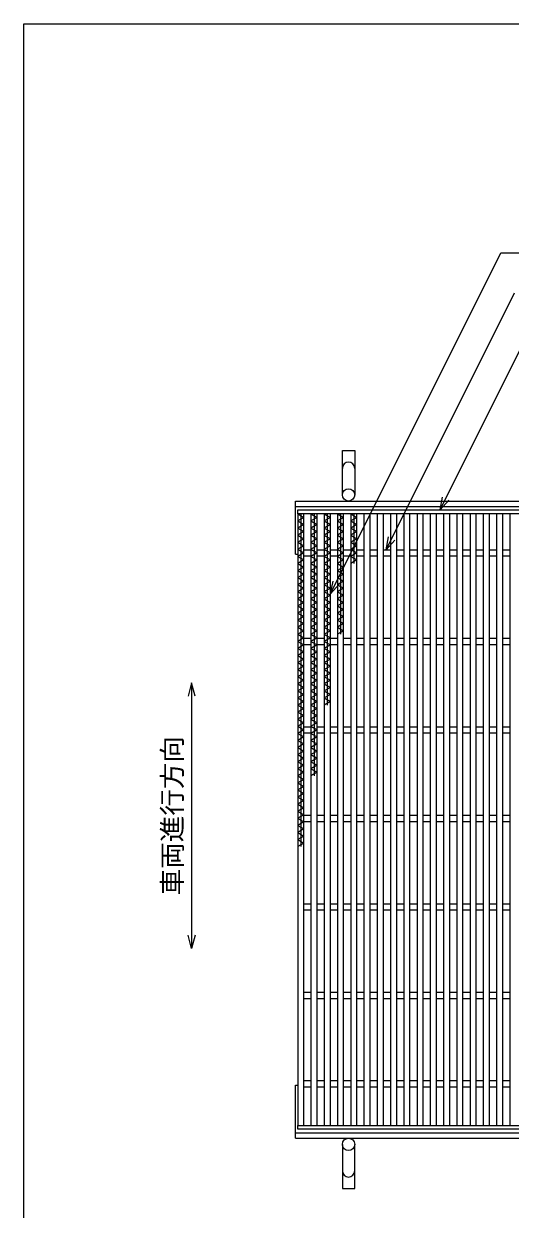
# Model space of a CAD drawing. Units: millimetres, scale not verified. Extents: x -1820 to 1731, y -1282 to 1054.
# Drawn here: x -1729 to -1178, y -286 to 1054 of the extents above; entities that cross this region are included whole.
import ezdxf
from ezdxf.enums import TextEntityAlignment as Align

# ---------------------------------------------------------------- set-up
doc = ezdxf.new("R2010")
doc.units = ezdxf.units.MM
doc.header["$LTSCALE"] = 10
for name, color, linetype, lineweight in [('0_2', 150, 'Continuous', 25), ('16', 3, 'Continuous', 25), ('19', 6, 'Continuous', 25), ('22', 2, 'Continuous', 25)]:
    doc.layers.add(name, color=color, linetype=linetype, lineweight=lineweight)
doc.styles.add('ベクトル', font='')
doc.styles.get('ベクトル').set_extended_font_data('ベクトル')

msp = doc.modelspace()

# ---------------------------------------------------------------- linework, layer by layer
at = {"layer": '0_2'}
for p, q in [((-1729, -1146.5), (-1729, 1053.5)), ((-1729, 1053.5), (1731, 1053.5))]:
    msp.add_line(p, q, dxfattribs=at)
at = {"layer": '16'}
for p, q in [((-1419, 504), (-424, 504)), ((-1419, 499.5), (-1419, 504)), ((-424, 499.5), (-1419, 499.5)), ((-1419, 499.5), (-1419, -191.5)), ((-1412, 499.5), (-1419, 499.5)), ((-1419, 499.5), (-1412, 495.5)), ((-1415.5, 499.5), (-1415.5, 123.5)), ((-1412, -191.5), (-1412, 499.5)), ((-1404, 499.5), (-1404, -191.5)), ((-1397, 499.5), (-1404, 499.5)), ((-1404, 499.5), (-1397, 495.5)), ((-1400.5, 499.5), (-1400.5, 203.5)), ((-1397, -191.5), (-1397, 499.5)), ((-1389, 499.5), (-1389, -191.5)), ((-1382, 499.5), (-1389, 499.5)), ((-1389, 499.5), (-1382, 495.5)), ((-1385.5, 499.5), (-1385.5, 283.5)), ((-1382, -191.5), (-1382, 499.5)), ((-1374, 499.5), (-1374, -191.5)), ((-1367, 499.5), (-1374, 499.5)), ((-1374, 499.5), (-1367, 495.5)), ((-1370.5, 499.5), (-1370.5, 363.5)), ((-1367, -191.5), (-1367, 499.5)), ((-1359, 499.5), (-1359, -191.5)), ((-1352, 499.5), (-1359, 499.5)), ((-1359, 499.5), (-1352, 495.5)), ((-1355.5, 499.5), (-1355.5, 443.5)), ((-1352, -191.5), (-1352, 499.5)), ((-1344, 499.5), (-1344, -191.5)), ((-1337, 499.5), (-1344, 499.5)), ((-1337, -191.5), (-1337, 499.5)), ((-1329, 499.5), (-1329, -191.5)), ((-1322, 499.5), (-1329, 499.5)), ((-1322, -191.5), (-1322, 499.5)), ((-1314, 499.5), (-1314, -191.5)), ((-1307, 499.5), (-1314, 499.5)), ((-1307, -191.5), (-1307, 499.5)), ((-1299, 499.5), (-1299, -191.5)), ((-1292, 499.5), (-1299, 499.5)), ((-1292, -191.5), (-1292, 499.5)), ((-1284, 499.5), (-1284, -191.5)), ((-1277, 499.5), (-1284, 499.5)), ((-1277, -191.5), (-1277, 499.5)), ((-1269, 499.5), (-1269, -191.5)), ((-1262, 499.5), (-1269, 499.5)), ((-1262, -191.5), (-1262, 499.5)), ((-1254, 499.5), (-1254, -191.5)), ((-1247, 499.5), (-1254, 499.5)), ((-1247, -191.5), (-1247, 499.5)), ((-1239, 499.5), (-1239, -191.5)), ((-1232, 499.5), (-1239, 499.5)), ((-1232, -191.5), (-1232, 499.5)), ((-1224, 499.5), (-1224, -191.5)), ((-1217, 499.5), (-1224, 499.5)), ((-1217, -191.5), (-1217, 499.5)), ((-1209, 499.5), (-1209, -191.5)), ((-1202, 499.5), (-1209, 499.5)), ((-1202, -191.5), (-1202, 499.5)), ((-1194, 499.5), (-1194, -191.5)), ((-1187, 499.5), (-1194, 499.5)), ((-1187, -191.5), (-1187, 499.5)), ((-1179, 499.5), (-1179, -191.5)), ((-1172, 499.5), (-1179, 499.5)), ((-1412, 495.5), (-1419, 491.5)), ((-1419, 491.5), (-1412, 487.5)), ((-1412, 487.5), (-1419, 483.5)), ((-1419, 483.5), (-1412, 479.5)), ((-1397, 495.5), (-1404, 491.5)), ((-1404, 491.5), (-1397, 487.5)), ((-1397, 487.5), (-1404, 483.5)), ((-1404, 483.5), (-1397, 479.5)), ((-1382, 495.5), (-1389, 491.5)), ((-1389, 491.5), (-1382, 487.5)), ((-1382, 487.5), (-1389, 483.5)), ((-1389, 483.5), (-1382, 479.5)), ((-1367, 495.5), (-1374, 491.5)), ((-1374, 491.5), (-1367, 487.5)), ((-1367, 487.5), (-1374, 483.5)), ((-1374, 483.5), (-1367, 479.5)), ((-1352, 495.5), (-1359, 491.5)), ((-1359, 491.5), (-1352, 487.5)), ((-1352, 487.5), (-1359, 483.5)), ((-1359, 483.5), (-1352, 479.5)), ((-1412, 479.5), (-1419, 475.5)), ((-1419, 475.5), (-1412, 471.5)), ((-1412, 471.5), (-1419, 467.5)), ((-1397, 479.5), (-1404, 475.5)), ((-1404, 475.5), (-1397, 471.5)), ((-1397, 471.5), (-1404, 467.5)), ((-1382, 479.5), (-1389, 475.5)), ((-1389, 475.5), (-1382, 471.5)), ((-1382, 471.5), (-1389, 467.5)), ((-1367, 479.5), (-1374, 475.5)), ((-1374, 475.5), (-1367, 471.5)), ((-1367, 471.5), (-1374, 467.5)), ((-1352, 479.5), (-1359, 475.5)), ((-1359, 475.5), (-1352, 471.5)), ((-1352, 471.5), (-1359, 467.5)), ((-1419, 467.5), (-1412, 463.5)), ((-1412, 463.5), (-1419, 459.5)), ((-1419, 459.5), (-1412, 455.5)), ((-1412, 459), (-1404, 459)), ((-1404, 467.5), (-1397, 463.5)), ((-1397, 463.5), (-1404, 459.5)), ((-1404, 459.5), (-1397, 455.5)), ((-1397, 459), (-1389, 459)), ((-1389, 467.5), (-1382, 463.5)), ((-1382, 463.5), (-1389, 459.5)), ((-1389, 459.5), (-1382, 455.5)), ((-1382, 459), (-1374, 459)), ((-1374, 467.5), (-1367, 463.5)), ((-1367, 463.5), (-1374, 459.5)), ((-1374, 459.5), (-1367, 455.5)), ((-1367, 459), (-1359, 459)), ((-1359, 467.5), (-1352, 463.5)), ((-1352, 463.5), (-1359, 459.5)), ((-1359, 459.5), (-1352, 455.5)), ((-1352, 459), (-1344, 459)), ((-1337, 459), (-1329, 459)), ((-1322, 459), (-1314, 459)), ((-1307, 459), (-1299, 459)), ((-1292, 459), (-1284, 459)), ((-1277, 459), (-1269, 459)), ((-1262, 459), (-1254, 459)), ((-1247, 459), (-1239, 459)), ((-1232, 459), (-1224, 459)), ((-1217, 459), (-1209, 459)), ((-1202, 459), (-1194, 459)), ((-1187, 459), (-1179, 459)), ((-1412, 455.5), (-1419, 451.5)), ((-1419, 451.5), (-1412, 447.5)), ((-1412, 447.5), (-1419, 443.5)), ((-1419, 443.5), (-1412, 439.5)), ((-1412, 452), (-1404, 452)), ((-1397, 455.5), (-1404, 451.5)), ((-1404, 451.5), (-1397, 447.5)), ((-1397, 447.5), (-1404, 443.5)), ((-1404, 443.5), (-1397, 439.5)), ((-1397, 452), (-1389, 452)), ((-1382, 455.5), (-1389, 451.5)), ((-1389, 451.5), (-1382, 447.5)), ((-1382, 447.5), (-1389, 443.5)), ((-1389, 443.5), (-1382, 439.5)), ((-1382, 452), (-1374, 452)), ((-1367, 455.5), (-1374, 451.5)), ((-1374, 451.5), (-1367, 447.5)), ((-1367, 447.5), (-1374, 443.5)), ((-1374, 443.5), (-1367, 439.5)), ((-1367, 452), (-1359, 452)), ((-1352, 455.5), (-1359, 451.5)), ((-1359, 451.5), (-1352, 447.5)), ((-1352, 447.5), (-1359, 443.5)), ((-1352, 452), (-1344, 452)), ((-1337, 452), (-1329, 452)), ((-1322, 452), (-1314, 452)), ((-1307, 452), (-1299, 452)), ((-1292, 452), (-1284, 452)), ((-1277, 452), (-1269, 452)), ((-1262, 452), (-1254, 452)), ((-1247, 452), (-1239, 452)), ((-1232, 452), (-1224, 452)), ((-1217, 452), (-1209, 452)), ((-1202, 452), (-1194, 452)), ((-1187, 452), (-1179, 452)), ((-1412, 439.5), (-1419, 435.5)), ((-1419, 435.5), (-1412, 431.5)), ((-1412, 431.5), (-1419, 427.5)), ((-1397, 439.5), (-1404, 435.5)), ((-1404, 435.5), (-1397, 431.5)), ((-1397, 431.5), (-1404, 427.5)), ((-1382, 439.5), (-1389, 435.5)), ((-1389, 435.5), (-1382, 431.5)), ((-1382, 431.5), (-1389, 427.5)), ((-1367, 439.5), (-1374, 435.5)), ((-1374, 435.5), (-1367, 431.5)), ((-1367, 431.5), (-1374, 427.5)), ((-1419, 427.5), (-1412, 423.5)), ((-1412, 423.5), (-1419, 419.5)), ((-1419, 419.5), (-1412, 415.5)), ((-1412, 415.5), (-1419, 411.5)), ((-1404, 427.5), (-1397, 423.5)), ((-1397, 423.5), (-1404, 419.5)), ((-1404, 419.5), (-1397, 415.5)), ((-1397, 415.5), (-1404, 411.5)), ((-1389, 427.5), (-1382, 423.5)), ((-1382, 423.5), (-1389, 419.5)), ((-1389, 419.5), (-1382, 415.5)), ((-1382, 415.5), (-1389, 411.5)), ((-1374, 427.5), (-1367, 423.5)), ((-1367, 423.5), (-1374, 419.5)), ((-1374, 419.5), (-1367, 415.5)), ((-1367, 415.5), (-1374, 411.5)), ((-1419, 411.5), (-1412, 407.5)), ((-1412, 407.5), (-1419, 403.5)), ((-1419, 403.5), (-1412, 399.5)), ((-1404, 411.5), (-1397, 407.5)), ((-1397, 407.5), (-1404, 403.5)), ((-1404, 403.5), (-1397, 399.5)), ((-1389, 411.5), (-1382, 407.5)), ((-1382, 407.5), (-1389, 403.5)), ((-1389, 403.5), (-1382, 399.5)), ((-1374, 411.5), (-1367, 407.5)), ((-1367, 407.5), (-1374, 403.5)), ((-1374, 403.5), (-1367, 399.5)), ((-1412, 399.5), (-1419, 395.5)), ((-1419, 395.5), (-1412, 391.5)), ((-1412, 391.5), (-1419, 387.5)), ((-1397, 399.5), (-1404, 395.5)), ((-1404, 395.5), (-1397, 391.5)), ((-1397, 391.5), (-1404, 387.5)), ((-1382, 399.5), (-1389, 395.5)), ((-1389, 395.5), (-1382, 391.5)), ((-1382, 391.5), (-1389, 387.5)), ((-1367, 399.5), (-1374, 395.5)), ((-1374, 395.5), (-1367, 391.5)), ((-1367, 391.5), (-1374, 387.5)), ((-1419, 387.5), (-1412, 383.5)), ((-1412, 383.5), (-1419, 379.5)), ((-1419, 379.5), (-1412, 375.5)), ((-1412, 375.5), (-1419, 371.5)), ((-1404, 387.5), (-1397, 383.5)), ((-1397, 383.5), (-1404, 379.5)), ((-1404, 379.5), (-1397, 375.5)), ((-1397, 375.5), (-1404, 371.5)), ((-1389, 387.5), (-1382, 383.5)), ((-1382, 383.5), (-1389, 379.5)), ((-1389, 379.5), (-1382, 375.5)), ((-1382, 375.5), (-1389, 371.5)), ((-1374, 387.5), (-1367, 383.5)), ((-1367, 383.5), (-1374, 379.5)), ((-1374, 379.5), (-1367, 375.5)), ((-1367, 375.5), (-1374, 371.5)), ((-1419, 371.5), (-1412, 367.5)), ((-1412, 367.5), (-1419, 363.5)), ((-1419, 363.5), (-1412, 359.5)), ((-1404, 371.5), (-1397, 367.5)), ((-1397, 367.5), (-1404, 363.5)), ((-1404, 363.5), (-1397, 359.5)), ((-1389, 371.5), (-1382, 367.5)), ((-1382, 367.5), (-1389, 363.5)), ((-1389, 363.5), (-1382, 359.5)), ((-1374, 371.5), (-1367, 367.5)), ((-1367, 367.5), (-1374, 363.5)), ((-1412, 359.5), (-1419, 355.5)), ((-1419, 355.5), (-1412, 351.5)), ((-1412, 351.5), (-1419, 347.5)), ((-1412, 359), (-1404, 359)), ((-1412, 352), (-1404, 352)), ((-1397, 359.5), (-1404, 355.5)), ((-1404, 355.5), (-1397, 351.5)), ((-1397, 351.5), (-1404, 347.5)), ((-1397, 359), (-1389, 359)), ((-1397, 352), (-1389, 352)), ((-1382, 359.5), (-1389, 355.5)), ((-1389, 355.5), (-1382, 351.5)), ((-1382, 351.5), (-1389, 347.5)), ((-1382, 359), (-1374, 359)), ((-1382, 352), (-1374, 352)), ((-1367, 359), (-1359, 359)), ((-1367, 352), (-1359, 352)), ((-1352, 359), (-1344, 359)), ((-1352, 352), (-1344, 352)), ((-1337, 359), (-1329, 359)), ((-1337, 352), (-1329, 352)), ((-1322, 359), (-1314, 359)), ((-1322, 352), (-1314, 352)), ((-1307, 359), (-1299, 359)), ((-1307, 352), (-1299, 352)), ((-1292, 359), (-1284, 359)), ((-1292, 352), (-1284, 352)), ((-1277, 359), (-1269, 359)), ((-1277, 352), (-1269, 352)), ((-1262, 359), (-1254, 359)), ((-1262, 352), (-1254, 352)), ((-1247, 359), (-1239, 359)), ((-1247, 352), (-1239, 352)), ((-1232, 359), (-1224, 359)), ((-1232, 352), (-1224, 352)), ((-1217, 359), (-1209, 359)), ((-1217, 352), (-1209, 352)), ((-1202, 359), (-1194, 359)), ((-1202, 352), (-1194, 352)), ((-1187, 359), (-1179, 359)), ((-1187, 352), (-1179, 352)), ((-1419, 347.5), (-1412, 343.5)), ((-1412, 343.5), (-1419, 339.5)), ((-1419, 339.5), (-1412, 335.5)), ((-1412, 335.5), (-1419, 331.5)), ((-1404, 347.5), (-1397, 343.5)), ((-1397, 343.5), (-1404, 339.5)), ((-1404, 339.5), (-1397, 335.5)), ((-1397, 335.5), (-1404, 331.5)), ((-1389, 347.5), (-1382, 343.5)), ((-1382, 343.5), (-1389, 339.5)), ((-1389, 339.5), (-1382, 335.5)), ((-1382, 335.5), (-1389, 331.5)), ((-1419, 331.5), (-1412, 327.5)), ((-1412, 327.5), (-1419, 323.5)), ((-1419, 323.5), (-1412, 319.5)), ((-1404, 331.5), (-1397, 327.5)), ((-1397, 327.5), (-1404, 323.5)), ((-1404, 323.5), (-1397, 319.5)), ((-1389, 331.5), (-1382, 327.5)), ((-1382, 327.5), (-1389, 323.5)), ((-1389, 323.5), (-1382, 319.5)), ((-1412, 319.5), (-1419, 315.5)), ((-1419, 315.5), (-1412, 311.5)), ((-1412, 311.5), (-1419, 307.5)), ((-1397, 319.5), (-1404, 315.5)), ((-1404, 315.5), (-1397, 311.5)), ((-1397, 311.5), (-1404, 307.5)), ((-1382, 319.5), (-1389, 315.5)), ((-1389, 315.5), (-1382, 311.5)), ((-1382, 311.5), (-1389, 307.5)), ((-1419, 307.5), (-1412, 303.5)), ((-1412, 303.5), (-1419, 299.5)), ((-1419, 299.5), (-1412, 295.5)), ((-1412, 295.5), (-1419, 291.5)), ((-1404, 307.5), (-1397, 303.5)), ((-1397, 303.5), (-1404, 299.5)), ((-1404, 299.5), (-1397, 295.5)), ((-1397, 295.5), (-1404, 291.5)), ((-1389, 307.5), (-1382, 303.5)), ((-1382, 303.5), (-1389, 299.5)), ((-1389, 299.5), (-1382, 295.5)), ((-1382, 295.5), (-1389, 291.5)), ((-1419, 291.5), (-1412, 287.5)), ((-1412, 287.5), (-1419, 283.5)), ((-1419, 283.5), (-1412, 279.5)), ((-1404, 291.5), (-1397, 287.5)), ((-1397, 287.5), (-1404, 283.5)), ((-1404, 283.5), (-1397, 279.5)), ((-1389, 291.5), (-1382, 287.5)), ((-1382, 287.5), (-1389, 283.5)), ((-1412, 279.5), (-1419, 275.5)), ((-1419, 275.5), (-1412, 271.5)), ((-1412, 271.5), (-1419, 267.5)), ((-1397, 279.5), (-1404, 275.5)), ((-1404, 275.5), (-1397, 271.5)), ((-1397, 271.5), (-1404, 267.5)), ((-1419, 267.5), (-1412, 263.5)), ((-1412, 263.5), (-1419, 259.5)), ((-1419, 259.5), (-1412, 255.5)), ((-1412, 255.5), (-1419, 251.5)), ((-1412, 259), (-1404, 259)), ((-1404, 267.5), (-1397, 263.5)), ((-1397, 263.5), (-1404, 259.5)), ((-1404, 259.5), (-1397, 255.5)), ((-1397, 255.5), (-1404, 251.5)), ((-1397, 259), (-1389, 259)), ((-1382, 259), (-1374, 259)), ((-1367, 259), (-1359, 259)), ((-1352, 259), (-1344, 259)), ((-1337, 259), (-1329, 259)), ((-1322, 259), (-1314, 259)), ((-1307, 259), (-1299, 259)), ((-1292, 259), (-1284, 259)), ((-1277, 259), (-1269, 259)), ((-1262, 259), (-1254, 259)), ((-1247, 259), (-1239, 259)), ((-1232, 259), (-1224, 259)), ((-1217, 259), (-1209, 259)), ((-1202, 259), (-1194, 259)), ((-1187, 259), (-1179, 259)), ((-1419, 251.5), (-1412, 247.5)), ((-1412, 247.5), (-1419, 243.5)), ((-1419, 243.5), (-1412, 239.5)), ((-1412, 252), (-1404, 252)), ((-1404, 251.5), (-1397, 247.5)), ((-1397, 247.5), (-1404, 243.5)), ((-1404, 243.5), (-1397, 239.5)), ((-1397, 252), (-1389, 252)), ((-1382, 252), (-1374, 252)), ((-1367, 252), (-1359, 252)), ((-1352, 252), (-1344, 252)), ((-1337, 252), (-1329, 252)), ((-1322, 252), (-1314, 252)), ((-1307, 252), (-1299, 252)), ((-1292, 252), (-1284, 252)), ((-1277, 252), (-1269, 252)), ((-1262, 252), (-1254, 252)), ((-1247, 252), (-1239, 252)), ((-1232, 252), (-1224, 252)), ((-1217, 252), (-1209, 252)), ((-1202, 252), (-1194, 252)), ((-1187, 252), (-1179, 252)), ((-1412, 239.5), (-1419, 235.5)), ((-1419, 235.5), (-1412, 231.5)), ((-1412, 231.5), (-1419, 227.5)), ((-1397, 239.5), (-1404, 235.5)), ((-1404, 235.5), (-1397, 231.5)), ((-1397, 231.5), (-1404, 227.5)), ((-1419, 227.5), (-1412, 223.5)), ((-1412, 223.5), (-1419, 219.5)), ((-1419, 219.5), (-1412, 215.5)), ((-1412, 215.5), (-1419, 211.5)), ((-1404, 227.5), (-1397, 223.5)), ((-1397, 223.5), (-1404, 219.5)), ((-1404, 219.5), (-1397, 215.5)), ((-1397, 215.5), (-1404, 211.5)), ((-1419, 211.5), (-1412, 207.5)), ((-1412, 207.5), (-1419, 203.5)), ((-1419, 203.5), (-1412, 199.5)), ((-1404, 211.5), (-1397, 207.5)), ((-1397, 207.5), (-1404, 203.5)), ((-1412, 199.5), (-1419, 195.5)), ((-1419, 195.5), (-1412, 191.5)), ((-1412, 191.5), (-1419, 187.5)), ((-1419, 187.5), (-1412, 183.5)), ((-1412, 183.5), (-1419, 179.5)), ((-1419, 179.5), (-1412, 175.5)), ((-1412, 175.5), (-1419, 171.5)), ((-1419, 171.5), (-1412, 167.5)), ((-1412, 167.5), (-1419, 163.5)), ((-1419, 163.5), (-1412, 159.5)), ((-1412, 159.5), (-1419, 155.5)), ((-1419, 155.5), (-1412, 151.5)), ((-1412, 151.5), (-1419, 147.5)), ((-1419, 147.5), (-1412, 143.5)), ((-1412, 159), (-1404, 159)), ((-1412, 152), (-1404, 152)), ((-1397, 159), (-1389, 159)), ((-1397, 152), (-1389, 152)), ((-1382, 159), (-1374, 159)), ((-1382, 152), (-1374, 152)), ((-1367, 159), (-1359, 159)), ((-1367, 152), (-1359, 152)), ((-1352, 159), (-1344, 159)), ((-1352, 152), (-1344, 152)), ((-1337, 159), (-1329, 159)), ((-1337, 152), (-1329, 152)), ((-1322, 159), (-1314, 159)), ((-1322, 152), (-1314, 152)), ((-1307, 159), (-1299, 159)), ((-1307, 152), (-1299, 152)), ((-1292, 159), (-1284, 159)), ((-1292, 152), (-1284, 152)), ((-1277, 159), (-1269, 159)), ((-1277, 152), (-1269, 152)), ((-1262, 159), (-1254, 159)), ((-1262, 152), (-1254, 152)), ((-1247, 159), (-1239, 159)), ((-1247, 152), (-1239, 152)), ((-1232, 159), (-1224, 159)), ((-1232, 152), (-1224, 152)), ((-1217, 159), (-1209, 159)), ((-1217, 152), (-1209, 152)), ((-1202, 159), (-1194, 159)), ((-1202, 152), (-1194, 152)), ((-1187, 159), (-1179, 159)), ((-1187, 152), (-1179, 152)), ((-1412, 143.5), (-1419, 139.5)), ((-1419, 139.5), (-1412, 135.5)), ((-1412, 135.5), (-1419, 131.5)), ((-1419, 131.5), (-1412, 127.5)), ((-1412, 127.5), (-1419, 123.5)), ((-1412, 59), (-1404, 59)), ((-1397, 59), (-1389, 59)), ((-1382, 59), (-1374, 59)), ((-1367, 59), (-1359, 59)), ((-1352, 59), (-1344, 59)), ((-1337, 59), (-1329, 59)), ((-1322, 59), (-1314, 59)), ((-1307, 59), (-1299, 59)), ((-1292, 59), (-1284, 59)), ((-1277, 59), (-1269, 59)), ((-1262, 59), (-1254, 59)), ((-1247, 59), (-1239, 59)), ((-1232, 59), (-1224, 59)), ((-1217, 59), (-1209, 59)), ((-1202, 59), (-1194, 59)), ((-1187, 59), (-1179, 59)), ((-1412, 52), (-1404, 52)), ((-1397, 52), (-1389, 52)), ((-1382, 52), (-1374, 52)), ((-1367, 52), (-1359, 52)), ((-1352, 52), (-1344, 52)), ((-1337, 52), (-1329, 52)), ((-1322, 52), (-1314, 52)), ((-1307, 52), (-1299, 52)), ((-1292, 52), (-1284, 52)), ((-1277, 52), (-1269, 52)), ((-1262, 52), (-1254, 52)), ((-1247, 52), (-1239, 52)), ((-1232, 52), (-1224, 52)), ((-1217, 52), (-1209, 52)), ((-1202, 52), (-1194, 52)), ((-1187, 52), (-1179, 52)), ((-1412, -41), (-1404, -41)), ((-1412, -48), (-1404, -48)), ((-1397, -41), (-1389, -41)), ((-1397, -48), (-1389, -48)), ((-1382, -41), (-1374, -41)), ((-1382, -48), (-1374, -48)), ((-1367, -41), (-1359, -41)), ((-1367, -48), (-1359, -48)), ((-1352, -41), (-1344, -41)), ((-1352, -48), (-1344, -48)), ((-1337, -41), (-1329, -41)), ((-1337, -48), (-1329, -48)), ((-1322, -41), (-1314, -41)), ((-1322, -48), (-1314, -48)), ((-1307, -41), (-1299, -41)), ((-1307, -48), (-1299, -48)), ((-1292, -41), (-1284, -41)), ((-1292, -48), (-1284, -48)), ((-1277, -41), (-1269, -41)), ((-1277, -48), (-1269, -48)), ((-1262, -41), (-1254, -41)), ((-1262, -48), (-1254, -48)), ((-1247, -41), (-1239, -41)), ((-1247, -48), (-1239, -48)), ((-1232, -41), (-1224, -41)), ((-1232, -48), (-1224, -48)), ((-1217, -41), (-1209, -41)), ((-1217, -48), (-1209, -48)), ((-1202, -41), (-1194, -41)), ((-1202, -48), (-1194, -48)), ((-1187, -41), (-1179, -41)), ((-1187, -48), (-1179, -48)), ((-1412, -141), (-1404, -141)), ((-1397, -141), (-1389, -141)), ((-1382, -141), (-1374, -141)), ((-1367, -141), (-1359, -141)), ((-1352, -141), (-1344, -141)), ((-1337, -141), (-1329, -141)), ((-1322, -141), (-1314, -141)), ((-1307, -141), (-1299, -141)), ((-1292, -141), (-1284, -141)), ((-1277, -141), (-1269, -141)), ((-1262, -141), (-1254, -141)), ((-1247, -141), (-1239, -141)), ((-1232, -141), (-1224, -141)), ((-1217, -141), (-1209, -141)), ((-1202, -141), (-1194, -141)), ((-1187, -141), (-1179, -141)), ((-1412, -148), (-1404, -148)), ((-1397, -148), (-1389, -148)), ((-1382, -148), (-1374, -148)), ((-1367, -148), (-1359, -148)), ((-1352, -148), (-1344, -148)), ((-1337, -148), (-1329, -148)), ((-1322, -148), (-1314, -148)), ((-1307, -148), (-1299, -148)), ((-1292, -148), (-1284, -148)), ((-1277, -148), (-1269, -148)), ((-1262, -148), (-1254, -148)), ((-1247, -148), (-1239, -148)), ((-1232, -148), (-1224, -148)), ((-1217, -148), (-1209, -148)), ((-1202, -148), (-1194, -148)), ((-1187, -148), (-1179, -148)), ((-1419, -191.5), (-424, -191.5)), ((-1419, -196), (-1419, -191.5)), ((-1419, -191.5), (-1412, -191.5)), ((-424, -196), (-1419, -196)), ((-1404, -191.5), (-1397, -191.5)), ((-1389, -191.5), (-1382, -191.5)), ((-1374, -191.5), (-1367, -191.5)), ((-1359, -191.5), (-1352, -191.5)), ((-1344, -191.5), (-1337, -191.5)), ((-1329, -191.5), (-1322, -191.5)), ((-1314, -191.5), (-1307, -191.5)), ((-1299, -191.5), (-1292, -191.5)), ((-1284, -191.5), (-1277, -191.5)), ((-1269, -191.5), (-1262, -191.5)), ((-1254, -191.5), (-1247, -191.5)), ((-1239, -191.5), (-1232, -191.5)), ((-1224, -191.5), (-1217, -191.5)), ((-1209, -191.5), (-1202, -191.5)), ((-1194, -191.5), (-1187, -191.5)), ((-1179, -191.5), (-1172, -191.5))]:
    msp.add_line(p, q, dxfattribs=at)
at = {"layer": '19'}
for p, q in [((-1368.5, 521), (-1368.5, 571)), ((-1368.5, 571), (-1354.5, 571)), ((-1354.5, 571), (-1354.5, 521)), ((-1421.5, 514), (-421.5, 514)), ((-1421.5, 454), (-1421.5, 514)), ((-1421.5, 508), (-421.5, 508)), ((-1421.5, 454), (-1419, 454)), ((-1421.5, -206), (-1421.5, -146)), ((-1421.5, -146), (-1419, -146)), ((-1421.5, -200), (-421.5, -200)), ((-1421.5, -206), (-421.5, -206)), ((-1368.5, -213), (-1368.5, -263)), ((-1354.5, -263), (-1354.5, -213)), ((-1368.5, -263), (-1354.5, -263))]:
    msp.add_line(p, q, dxfattribs=at)
for centre in [(-1361.5, 521), (-1361.5, -213)]:
    msp.add_circle(centre, 7, dxfattribs=at)
for centre, start, end in [((-1361.5, 551), 0, 180), ((-1361.5, -243), 180, 0)]:
    msp.add_arc(centre, 7, start, end, dxfattribs=at)
at = {"layer": '22', "color": 4}
for p, q in [((-1382, 409), (-1189.2, 794.5)), ((-1189.2, 794.5), (-729.2, 794.5)), ((-1319.1, 459), (-1173.9, 749.5)), ((-1258, 504), (-1160.2, 699.5)), ((-1258, 504), (-1255, 518.6)), ((-1258, 504), (-1248, 515)), ((-1319.1, 459), (-1316.1, 473.6)), ((-1319.1, 459), (-1309.1, 470)), ((-1382, 409), (-1379, 423.6)), ((-1382, 409), (-1372, 420)), ((-1539, 308.5), (-1543, 293.5)), ((-1535, 293.5), (-1539, 308.5)), ((-1539, 308.5), (-1539, 8.5)), ((-1539, 8.5), (-1543, 23.5)), ((-1535, 23.5), (-1539, 8.5))]:
    msp.add_line(p, q, dxfattribs=at)

# ---------------------------------------------------------------- texts
at = {"layer": '22', "style": 'ベクトル'}
msp.add_text('車両進行方向', height=21.99, rotation=90, dxfattribs=at).set_placement((-1561, 68.5), align=Align.MIDDLE_LEFT)

doc.saveas('drawing.dxf')
